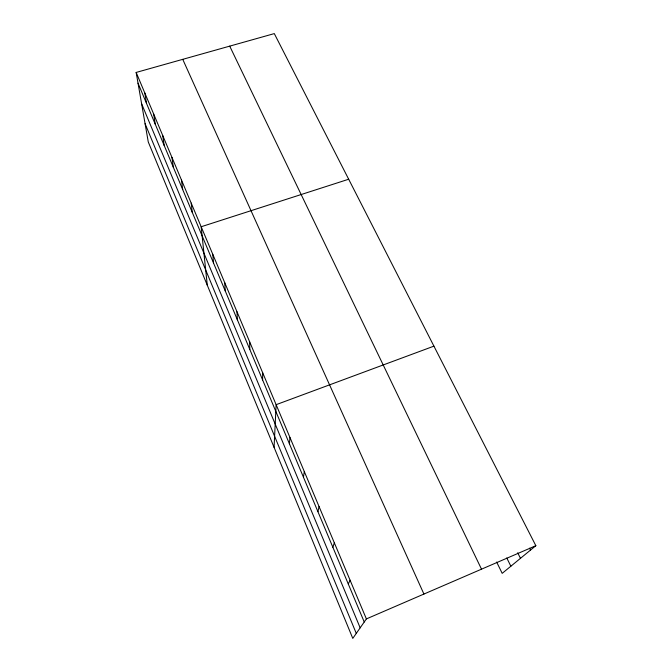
<?xml version="1.0" encoding="UTF-8"?>
<svg xmlns="http://www.w3.org/2000/svg" width="672" height="672" viewBox="0 0 672 672"><rect width="100%" height="100%" fill="white"/><g stroke="black" fill="none" stroke-linecap="round" stroke-linejoin="round"><path stroke-width="1.01" d="M262.609 379.932L262.685 372.767M274.075 447.334L276.133 404.678L433.927 346.147M289.414 443.772L289.993 437.581M303.442 477.196L304.298 471.542M317.915 511.669L319.074 506.596M332.858 547.26L334.328 542.8M348.289 584.018L350.095 580.222M535.844 545.698L366.391 618.912L352.783 638.4L148.268 141.952L136.156 72.442L274.302 33.6L535.844 545.698L502.186 573.35L496.65 562.044M348.684 179.231L201.172 226.75L207.278 285.188M529.586 548.201L530.536 550.057M517.7 552.779L520.472 558.323M506.772 557.953L510.863 566.219M229.715 46.141L481.513 569.176M182.75 59.346L423.923 594.056M136.156 72.442L366.391 618.912M138.029 83.185L364.241 622.003M141.616 103.748L360.167 627.833M145.085 123.698L356.278 633.394M144.799 92.954L146.555 103.496M153.644 113.946L155.282 124.278M162.691 135.433L164.212 145.547M171.965 157.441L173.351 167.32M181.465 179.978L182.708 189.613M191.192 203.078L192.301 212.453M212.764 254.276L213.536 263.038M224.7 282.61L225.28 291.01M236.989 311.774L237.359 319.788M249.648 341.813L249.799 349.423"/></g></svg>
